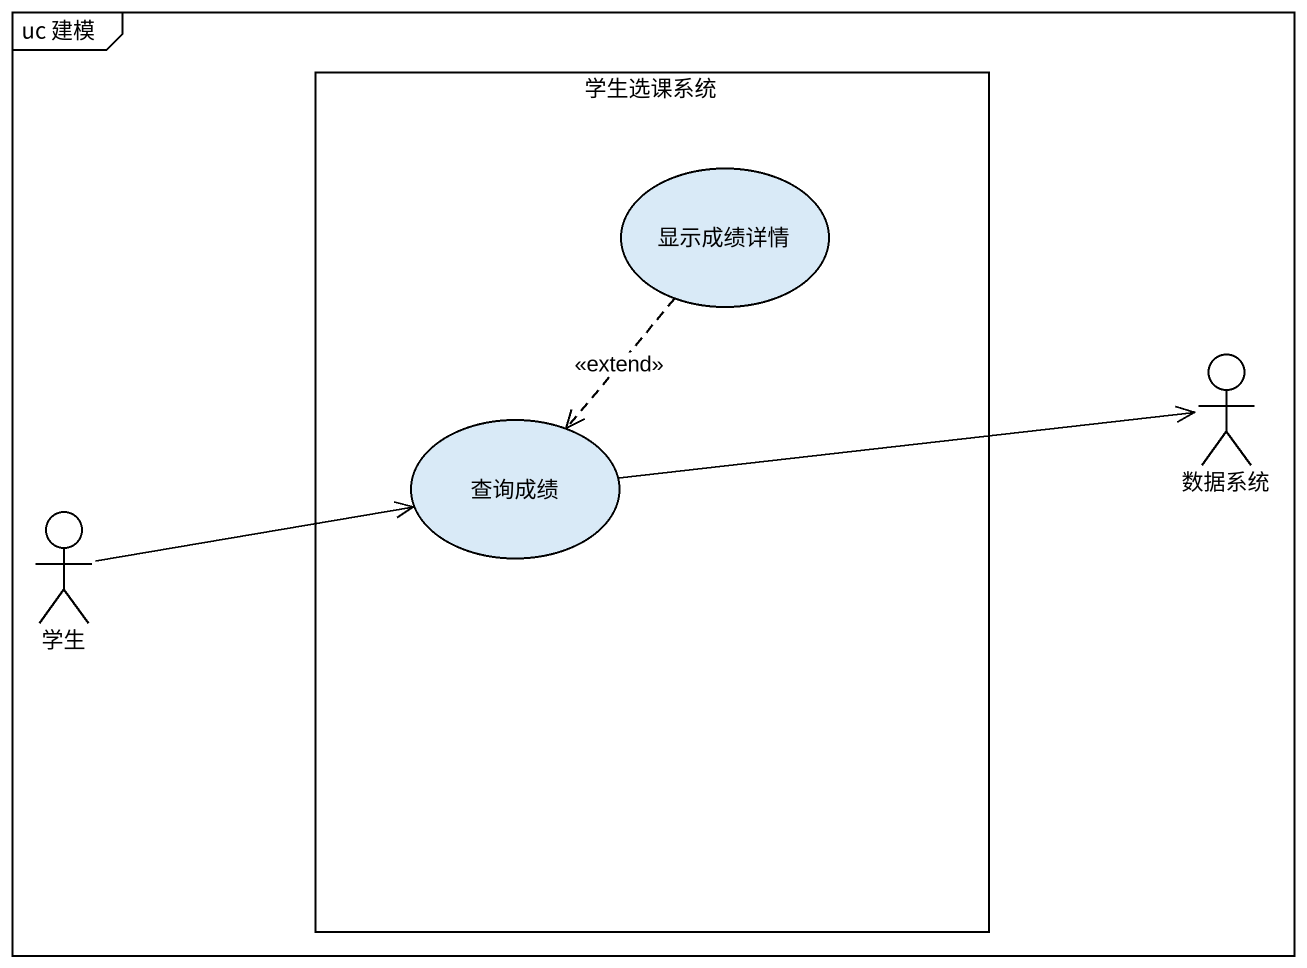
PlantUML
@startuml
mainframe uc 建模
rectangle 学生选课系统 {
  usecase 显示成绩详情
  usecase 查询成绩
}
actor 数据系统
actor 学生
显示成绩详情 ..> 查询成绩 : <<extend>>
查询成绩 -right-> 数据系统
学生 -right-> 查询成绩
@enduml
